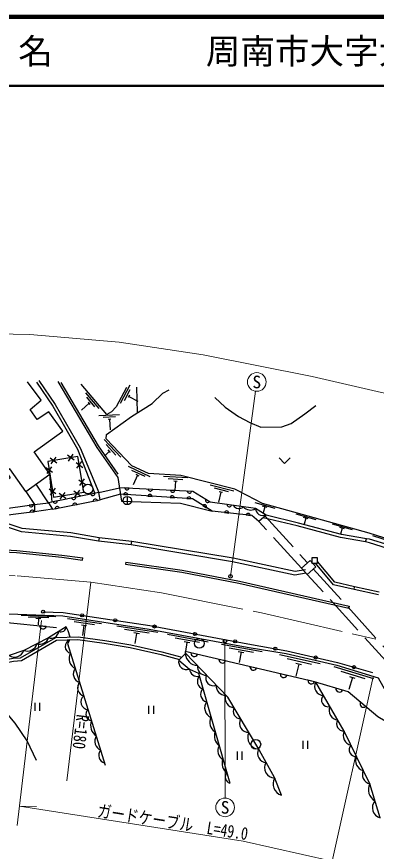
# Model space of a CAD drawing. Units: millimetres at full size, sheet at 1:1000; details may follow other scales. Extents: x 40000 to 680000, y 20000 to 380000.
# Drawn here: x 377664 to 429685, y 259146 to 380000 of the extents above; entities that cross this region are included whole.
import ezdxf
from ezdxf.enums import TextEntityAlignment as Align

# ---------------------------------------------------------------- set-up
doc = ezdxf.new("R2010")
doc.units = ezdxf.units.MM
doc.header["$LTSCALE"] = 1000
doc.linetypes.add('CHAIN', pattern=[18.5, 12, -1.5, 3.5, -1.5])
doc.linetypes.add('DASHED', pattern=[7.5, 6, -1.5])
for name, color, linetype, lineweight in [('M-BGD', 7, 'Continuous', 25), ('M-BMK', 2, 'CHAIN', 13), ('M-STR-HTXT', 7, 'Continuous', 13), ('M-STR-STRC', 7, 'Continuous', 25), ('M-TTL', 2, 'Continuous', 140), ('M-TTL-LINE', 7, 'Continuous', 50)]:
    doc.layers.add(name, color=color, linetype=linetype, lineweight=lineweight)
doc.layers.add('M-TTL-TXT', color=7, linetype='Continuous')
doc.styles.add('ＭＳ ゴシック', font='')
doc.styles.get('ＭＳ ゴシック').set_extended_font_data('MS Gothic')

msp = doc.modelspace()

# ---------------------------------------------------------------- linework, layer by layer
at = {"layer": 'M-BGD'}
for p, q in [((394051, 326628), (392650, 323975)), ((395126, 322662), (395032, 326340)), ((389594, 323266), (387645, 325547)), ((394036, 325957), (393196, 324366)), ((393979, 325207), (393783, 324836)), ((388163, 324016), (387023, 323042)), ((388976, 323527), (387807, 324896)), ((388300, 323857), (388027, 324176)), ((393881, 325021), (395208, 324321)), ((392557, 322368), (389561, 322210)), ((391973, 322037), (390176, 321942)), ((391300, 321701), (390881, 321679)), ((391090, 321690), (391169, 320192)), ((392726, 316226), (390320, 318769)), ((392027, 316529), (390584, 318054)), ((391087, 317085), (390450, 316482)), ((391256, 316907), (390919, 317263)), ((383490, 315373), (382514, 316063)), ((382663, 315236), (383350, 316207)), ((385967, 315798), (384991, 316488)), ((385140, 315661), (385827, 316632)), ((386377, 314602), (387074, 315574)), ((382833, 314002), (381865, 314693)), ((382700, 314829), (382005, 313856)), ((386246, 315430), (387212, 314737)), ((396987, 313393), (393815, 314872)), ((396226, 313417), (394322, 314304)), ((382772, 309716), (382455, 313736)), ((386788, 312104), (387485, 313076)), ((395147, 313589), (394514, 312229)), ((395369, 313485), (394925, 313692)), ((402406, 313216), (398912, 313421)), ((401690, 312958), (399594, 313081)), ((382287, 309617), (380501, 312332)), ((386657, 312932), (387623, 312239)), ((400869, 312706), (400380, 312734)), ((400624, 312720), (400546, 311381)), ((409056, 311303), (405666, 312172)), ((378996, 311251), (380226, 309367)), ((383348, 310916), (382380, 311607)), ((383215, 311744), (382520, 310770)), ((383784, 310989), (384751, 310286)), ((384612, 311116), (383913, 310153)), ((385916, 311327), (386884, 310625)), ((386745, 311454), (386046, 310492)), ((388984, 310979), (388371, 310854)), ((393125, 310807), (393749, 310766)), ((393924, 311727), (393299, 311760)), ((397289, 311551), (396664, 311584)), ((400542, 311381), (399917, 311413)), ((402952, 311255), (402327, 311287)), ((408303, 311186), (406269, 311708)), ((407212, 311156), (406839, 309703)), ((407449, 311095), (406975, 311217)), ((383538, 309872), (382925, 309747)), ((386219, 310416), (385606, 310292)), ((388724, 309827), (389338, 309947)), ((393658, 310541), (393658, 309341)), ((396629, 310580), (397254, 310540)), ((399864, 310371), (400488, 310330)), ((402275, 310215), (402899, 310174)), ((405523, 309776), (404989, 310104)), ((415073, 308802), (412181, 309599)), ((380070, 309345), (379450, 309257)), ((379584, 308236), (380204, 308317)), ((383205, 308743), (383819, 308864)), ((385773, 309247), (386387, 309368)), ((404589, 309234), (405121, 308903)), ((407710, 308198), (408332, 308129)), ((408727, 309259), (408107, 309345)), ((413916, 308934), (413241, 309120)), ((413579, 309027), (413340, 308159)), ((410845, 307849), (411467, 307780)), ((420988, 307155), (418099, 307962)), ((419832, 307291), (419158, 307480)), ((419495, 307385), (419253, 306519)), ((426219, 305693), (423330, 306501)), ((425063, 305829), (424389, 306018)), ((424726, 305924), (424487, 305068)), ((389585, 304560), (389516, 304065)), ((432028, 303928), (429172, 304844)), ((394231, 303535), (394301, 304030)), ((428146, 303954), (428277, 304383)), ((387194, 301326), (387235, 301623)), ((393468, 301019), (393425, 300723)), ((426462, 297063), (426551, 297453)), ((425778, 294653), (425712, 294361)), ((367365, 293153), (383412, 291575)), ((383306, 293090), (378310, 293290)), ((382300, 292950), (379302, 293070)), ((381144, 292816), (380444, 292844)), ((380794, 292830), (380758, 291931)), ((389953, 292072), (385010, 292824)), ((381944, 291720), (380958, 291817)), ((388919, 291926), (385954, 292377)), ((387737, 291802), (387045, 291907)), ((387391, 291855), (387166, 290372)), ((398057, 290840), (392125, 291742)), ((396825, 290724), (393266, 291265)), ((395416, 290634), (394585, 290761)), ((395001, 290698), (394775, 289215)), ((405358, 289450), (399457, 290539)), ((404123, 289373), (400583, 290027)), ((402712, 289329), (401886, 289481)), ((402299, 289405), (402060, 288073)), ((413172, 288008), (407272, 289097)), ((403828, 287658), (402863, 287885)), ((411938, 287930), (408398, 288584)), ((410526, 287886), (409700, 288038)), ((410113, 287962), (409841, 286487)), ((407882, 286705), (406918, 286932)), ((421547, 286297), (415694, 287615)), ((420297, 286210), (416785, 287000)), ((412374, 285649), (411410, 285876)), ((418872, 286162), (418052, 286346)), ((418462, 286254), (418067, 284498)), ((429319, 284104), (423583, 285865)), ((416755, 284619), (415790, 284846)), ((428066, 284112), (424625, 285169)), ((426240, 284296), (425711, 282575)), ((426641, 284173), (425838, 284419)), ((420760, 283665), (419801, 283916)), ((424786, 282480), (423836, 282763)), ((380265, 280638), (380265, 279464)), ((380965, 280638), (380965, 279464)), ((428147, 280117), (427387, 280753)), ((396748, 280206), (396748, 279032)), ((397448, 280206), (397448, 279032)), ((419053, 275162), (419053, 273988)), ((419753, 275162), (419753, 273988)), ((409553, 273574), (409553, 272400)), ((410253, 273574), (410253, 272400))]:
    msp.add_line(p, q, dxfattribs=at)
at = {"layer": 'M-BGD', "linetype": 'DASHED'}
for p, q in [((389539, 311091), (392520, 311801)), ((392660, 310837), (389734, 310025)), ((380226, 309367), (382287, 309617)), ((382818, 308667), (380255, 308324)), ((413610, 307672), (419729, 300921)), ((418871, 300144), (412686, 306915)), ((394301, 304030), (389585, 304560)), ((394231, 303535), (389516, 304065)), ((420569, 300042), (438081, 280656)), ((437106, 280058), (419687, 299243)), ((437397, 295007), (426551, 297453)), ((437301, 294618), (426462, 297063))]:
    msp.add_line(p, q, dxfattribs=at)
at = {"layer": 'M-BGD'}
for points in [[(378996, 311251), (376646, 314534), (376130, 314089), (376706, 313205), (373725, 311090), (365295, 322968), (365898, 323515), (363319, 327155)], [(378996, 311251), (382455, 313736), (380177, 317010), (384320, 319965), (382324, 322773), (380628, 321687), (379596, 323098), (381222, 324448), (379247, 327144)], [(380547, 327079), (382911, 323610), (386471, 317376), (388968, 310975)], [(380869, 327342), (383244, 323857), (386829, 317578), (389539, 311091)], [(383608, 327193), (389251, 317634), (392305, 313283), (392801, 309866), (401344, 309580), (405938, 308396)], [(392331, 313764), (389482, 317882), (384089, 327010)], [(393541, 326304), (392072, 323522), (391362, 322771), (390723, 322406), (386972, 326796)], [(434438, 303199), (433951, 303500), (428647, 305201), (416864, 308494), (413237, 309495), (411020, 310657), (409200, 311576), (401399, 313576), (396716, 313850), (394339, 314959), (390628, 318880), (390633, 319518), (394260, 322116), (397267, 324011), (398805, 325466), (399697, 325966)], [(406342, 324873), (407803, 323471), (409755, 322128), (411391, 321240), (413004, 320539), (415996, 320597), (417376, 321089), (419343, 322476), (420953, 323706)], [(415611, 316116), (416407, 315321), (417202, 316116)], [(413775, 307807), (412205, 308775), (405671, 309685), (403133, 311245), (392520, 311801)], [(413775, 307807), (412686, 306915), (411692, 307755), (405938, 308396), (403096, 310162), (392660, 310837)], [(372451, 307353), (371984, 307271), (371838, 308182), (380226, 309367), (380255, 308324), (373696, 307466)], [(389516, 304065), (385445, 304745), (378351, 305390), (372451, 307353)], [(389585, 304560), (385509, 305241), (378454, 305883), (373696, 307466)], [(428146, 303954), (424494, 304600), (418261, 306263), (413340, 307451)], [(428277, 304383), (424651, 305024), (418435, 306682), (413775, 307807)], [(419530, 299417), (417913, 299153), (408881, 301077), (394231, 303535)], [(419449, 299910), (417925, 299661), (408974, 301569), (394301, 304030)], [(431526, 303466), (428684, 304326), (428277, 304383)], [(371773, 302724), (377650, 302408), (384171, 301738), (387194, 301326)], [(371789, 303023), (377673, 302707), (384207, 302036), (387235, 301623)], [(393468, 301019), (401594, 299852), (409874, 298271), (425778, 294653)], [(426551, 297453), (423691, 298112), (421161, 301132)], [(393425, 300723), (401545, 299556), (409812, 297977), (425712, 294361)], [(426462, 297063), (423471, 297752), (420871, 300854)], [(365866, 292912), (366150, 294025), (372561, 293700), (384339, 293229), (396826, 291330), (411007, 288712), (416651, 287769), (423996, 286115), (429963, 284282)], [(381485, 293844), (384386, 293728), (396909, 291823), (411093, 289205), (416729, 288176), (424087, 286471), (429151, 285055)], [(385403, 290170), (385103, 291060), (384817, 291659), (382264, 290040), (378676, 288230), (376591, 287492), (372625, 286674), (369413, 286683), (367760, 286926), (367087, 291645)], [(367429, 286538), (369969, 286171), (373241, 286320), (375873, 286852), (377140, 287096), (378235, 287163), (383309, 290126), (386532, 290193), (390390, 289673), (394169, 289031), (398661, 288034), (401555, 287255)], [(367532, 286119), (369949, 285770), (373290, 285921), (375951, 286460), (377190, 286698), (378355, 286769), (383422, 289728), (386509, 289793), (390330, 289277), (394093, 288638), (398565, 287645), (401218, 286931)], [(390510, 271552), (385052, 289173), (385359, 289769)], [(402049, 287730), (401111, 286828), (402642, 285529), (403953, 284922), (408477, 268995)], [(429963, 284282), (433715, 277560), (434513, 275407), (431794, 277513), (429919, 278636), (425615, 282234), (420751, 283680), (402039, 288079), (402049, 287730)], [(415953, 267279), (414956, 269832), (412529, 274195), (408190, 281443), (402044, 287904)], [(380519, 272302), (379172, 275133), (377451, 277692), (374669, 280928), (372375, 282882), (369837, 284237), (367741, 284997), (366726, 285195)], [(430240, 263979), (428740, 268932), (425016, 276566), (420921, 283629)]]:
    msp.add_lwpolyline(points, dxfattribs=at)
for points in [[(383005, 310439), (387375, 311132), (386522, 316321), (382149, 315570)], [(382287, 309617), (382818, 308667), (389734, 310025), (389539, 311091)], [(419687, 299243), (420916, 300357), (420100, 301258), (418871, 300144)], [(420353, 300854), (421161, 300854), (421161, 301628), (420353, 301628)]]:
    msp.add_lwpolyline(points, close=True, dxfattribs=at)
at = {"layer": 'M-BGD', "linetype": 'DASHED'}
msp.add_lwpolyline([(431289, 302991), (428702, 303811), (428146, 303954)], dxfattribs=at)
at = {"layer": 'M-BGD'}
for centre, radius in [((387975, 311592), 700), ((393658, 309941), 600), ((381485, 293844), 225), ((387127, 293311), 225), ((391924, 292581), 225), ((397602, 291696), 225), ((403445, 290617), 225), ((404082, 289253), 700), ((409262, 289543), 225), ((415066, 288479), 225), ((420922, 287204), 225), ((426470, 285805), 225), ((412259, 274646), 700)]:
    msp.add_circle(centre, radius, dxfattribs=at)
for centre, radius, start, end in [((388667, 310970), 318, 201.38179, 1.59952), ((393434, 310732), 318, 6.18871, 166.40645), ((393614, 311798), 318, 186.89396, 347.11169), ((396938, 310505), 318, 6.18871, 166.40645), ((396980, 311622), 318, 186.89396, 347.11169), ((400172, 310296), 318, 6.18871, 166.40645), ((400232, 311452), 318, 186.89396, 347.11169), ((402642, 311325), 318, 186.89396, 347.11169), ((383221, 309863), 318, 201.38179, 1.59952), ((385902, 310408), 318, 201.38179, 1.59952), ((386090, 309254), 318, 20.99727, 181.215), ((389042, 309834), 318, 20.99727, 181.215), ((402584, 310140), 318, 6.18871, 166.40645), ((405285, 309986), 318, 158.30888, 318.52662), ((379752, 309355), 318, 197.92933, 358.14707), ((379901, 308223), 318, 17.34013, 177.55786), ((383523, 308750), 318, 20.99727, 181.215), ((404826, 309022), 318, 338.04192, 138.25965), ((408015, 308110), 318, 3.53463, 163.75237), ((408425, 309356), 318, 181.96192, 342.17965), ((409807, 309696), 924, 211.10521, 313.03636), ((411469, 309956), 1392, 222.22019, 301.92139), ((413214, 308798), 1009, 181.31419, 295.40612), ((411150, 307760), 318, 3.53463, 163.75237), ((381460, 291866), 505, 185.55796, 343.21615), ((384068, 291669), 749, 245.50017, 359.27389), ((382615, 291137), 1152, 252.25678, 352.51729), ((379185, 289620), 1480, 249.91058, 343.62711), ((381007, 290468), 1328, 252.36432, 341.17337), ((385676, 288814), 1006, 108.4207, 258.04281), ((377358, 288639), 1380, 236.2244, 342.7336), ((386742, 287009), 1515, 147.21026, 247.20879), ((403894, 287901), 1853, 185.30777, 267.31158), ((403368, 287867), 505, 177.94219, 335.60038), ((402222, 286586), 1137, 167.68546, 291.70283), ((407423, 286913), 505, 177.94219, 335.60038), ((387076, 284809), 1222, 138.93402, 255.48505), ((403821, 285661), 1186, 186.36264, 282.22727), ((404984, 285858), 1192, 170.71941, 276.41822), ((411914, 285857), 505, 177.94219, 335.60038), ((404961, 283751), 1164, 139.83066, 251.88571), ((406127, 284216), 1109, 155.60009, 291.53755), ((416295, 284828), 505, 177.94219, 335.60038), ((387632, 282821), 1179, 136.96904, 257.45001), ((407866, 283085), 1336, 175.73584, 271.40179), ((420305, 283885), 505, 176.5281, 334.18629), ((422047, 283007), 1286, 151.07778, 269.12506), ((388012, 280779), 1095, 125.4903, 268.92877), ((405354, 281865), 1085, 134.08613, 257.63022), ((409202, 281311), 1376, 161.40267, 265.31299), ((422733, 281046), 977, 136.22436, 283.97849), ((424339, 282715), 505, 174.61668, 332.27487), ((406379, 279939), 1527, 145.41535, 246.30096), ((427830, 280510), 505, 151.27303, 308.93122), ((388593, 278977), 929, 130.40713, 264.01194), ((410121, 279457), 1138, 154.90552, 266.90428), ((424258, 279538), 1405, 156.55037, 263.65247), ((390104, 277352), 1754, 156.4299, 237.98917), ((407148, 277809), 1564, 152.10268, 239.61366), ((411203, 277675), 1313, 150.58116, 271.22862), ((424985, 277600), 1035, 148.46951, 271.73334), ((390431, 275111), 1466, 149.0707, 245.34836), ((408262, 275892), 1988, 163.4061, 228.31024), ((412819, 275664), 1734, 156.27241, 265.15696), ((426397, 275958), 1509, 156.26844, 255.74649), ((408171, 273700), 1420, 150.14889, 241.56745), ((426739, 273839), 969, 137.33857, 274.67636), ((390637, 273019), 1116, 137.07782, 257.34125), ((413800, 273304), 1292, 150.7201, 267.45631), ((408945, 271819), 1582, 156.43281, 235.28353), ((414994, 271232), 1476, 148.01081, 269.6714), ((428115, 272259), 1435, 154.69774, 257.31719), ((429039, 270271), 1371, 154.57939, 257.43556), ((408836, 269920), 993, 142.93035, 248.78598), ((416484, 268914), 1718, 150.66782, 252.01238), ((430367, 268073), 1839, 152.14211, 241.55111), ((430662, 265458), 1538, 139.58927, 254.10397)]:
    msp.add_arc(centre, radius, start, end, dxfattribs=at)
at = {"layer": 'M-BMK'}
msp.add_lwpolyline([(278826, 280633), (298452, 286739), (308902, 289860), (318247, 292416), (327383, 294529), (334963, 296131), (344274, 297590), (353567, 298575), (362472, 299119), (365438, 299255), (377719, 299011), (388395, 298102), (398627, 296560), (413057, 293688), (452157, 284636), (461753, 282741), (464610, 282413), (474837, 280915), (487768, 279558), (500742, 278822), (516657, 279113)], dxfattribs=at)
at = {"layer": 'M-STR-HTXT'}
for p, q in [((408595, 298961), (412215, 325769)), ((388395, 298102), (384939, 269329)), ((381230, 292574), (377729, 262900)), ((407795, 289561), (407808, 266859)), ((422504, 254165), (429228, 284427)), ((378056, 265673), (380510, 265634))]:
    msp.add_line(p, q, dxfattribs=at)
for points in [[(357488, 333880), (360605, 334070), (364986, 334271), (379552, 333981), (392491, 332880), (404654, 331047), (420422, 327909), (459496, 318862), (467149, 317351), (469143, 317122), (479202, 315650), (490588, 314454), (501414, 313840), (515437, 314096), (520793, 314372), (531406, 315402), (536902, 316249)], [(423290, 257704), (410429, 260602), (378056, 265673)]]:
    msp.add_lwpolyline(points, dxfattribs=at)
for centre in [(412396, 327107), (407809, 265509)]:
    msp.add_circle(centre, 1350, dxfattribs=at)
at = {"layer": 'M-STR-STRC'}
for centre in [(408595, 298961), (407795, 289561)]:
    msp.add_circle(centre, 250, dxfattribs=at)
at = {"layer": 'M-TTL'}
msp.add_line((680000, 380000), (40000, 380000), dxfattribs=at)
at = {"layer": 'M-TTL-LINE'}
msp.add_line((40000, 370000), (680000, 370000), dxfattribs=at)

# ---------------------------------------------------------------- texts
at = {"layer": 'M-STR-HTXT', "style": 'ＭＳ ゴシック'}
for p in [(412396, 327107), (407809, 265509)]:
    msp.add_text('S', height=1833, dxfattribs=at).set_placement(p, align=Align.MIDDLE_CENTER)
at = {"layer": 'M-STR-HTXT', "style": 'ＭＳ ゴシック', "width": 0.8}
for s, rotation, p in [('R=180', 263.15, (385500, 276623)), ('ガードケーブル\u3000L=49.0', 351.097, (400019, 261916))]:
    msp.add_text(s, height=1833, rotation=rotation, dxfattribs=at).set_placement(p, align=Align.BOTTOM_CENTER)
at = {"layer": 'M-TTL-TXT', "style": 'ＭＳ ゴシック'}
for s, p in [('地 名', (370380, 375000)), ('周南市大字大潮', (405024, 375000))]:
    msp.add_text(s, height=3666, dxfattribs=at).set_placement(p, align=Align.MIDDLE_LEFT)

doc.saveas('drawing.dxf')
